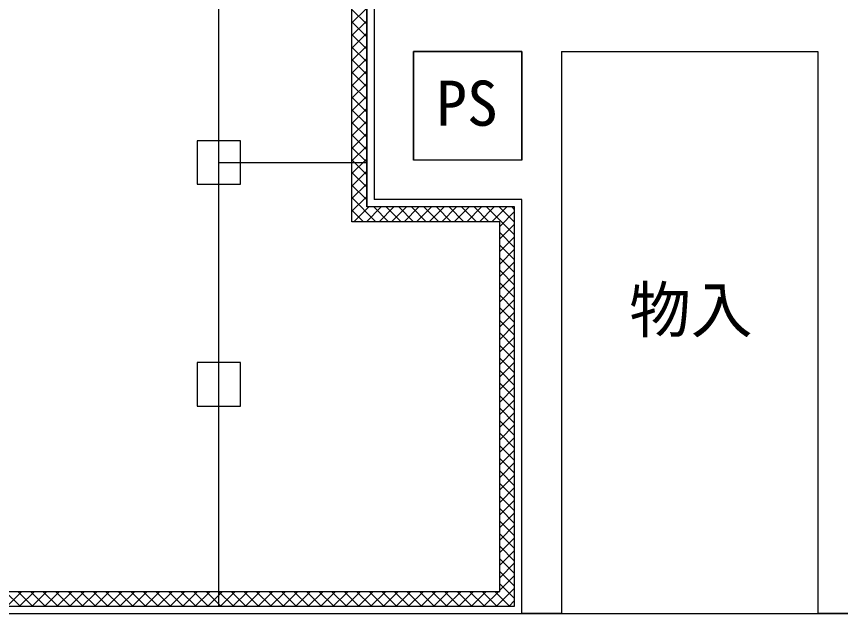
# Model space of a CAD drawing. Units: millimetres, scale not verified. Extents: x -6877 to 6873, y -4866 to 4752.
# Drawn here: x 862 to 2534, y -2730 to -1518 of the extents above; entities that cross this region are included whole.
import ezdxf
from ezdxf.enums import TextEntityAlignment as Align

# ---------------------------------------------------------------- set-up
doc = ezdxf.new("R2010")
doc.units = ezdxf.units.MM
doc.header["$LTSCALE"] = 50
for name, color, linetype in [('1-1_中線', 7, 'Continuous'), ('1-2_太線１', 2, 'Continuous'), ('1-3_太線２', 3, 'Continuous'), ('1-4_細線', 4, 'Continuous'), ('1-6_文字', 4, 'Continuous'), ('1-A_中線', 4, 'Continuous'), ('1-B_太線１', 2, 'Continuous')]:
    doc.layers.add(name, color=color, linetype=linetype)
doc.styles.add('ＭＳ ゴシック', font='')
doc.styles.get('ＭＳ ゴシック').set_extended_font_data('MS Gothic')

msp = doc.modelspace()

# ---------------------------------------------------------------- linework, layer by layer
at = {"layer": '1-1_中線'}
for p, q in [((1272.45, -2714.6), (1272.45, -714.6)), ((1572.45, -714.6), (1572.45, -1904.6)), ((1272.45, -1814.6), (1572.45, -1814.6)), ((-957.55, -2714.6), (1872.45, -2714.6))]:
    msp.add_line(p, q, dxfattribs=at)
msp.add_lwpolyline([(1872.45, -2714.6), (1872.45, -1904.6), (1572.45, -1904.6)], dxfattribs=at)
at = {"layer": '1-2_太線１'}
msp.add_lwpolyline([(1887.45, -1589.6), (1887.45, -1809.6), (1667.45, -1809.6), (1667.45, -1589.6)], close=True, dxfattribs=at)
at = {"layer": '1-3_太線２'}
msp.add_line((-5482.55, -2729.6), (5167.45, -2729.6), dxfattribs=at)
at = {"layer": '1-4_細線'}
for p, q in [((1587.45, -699.6), (1587.45, -1889.6)), ((1667.45, -1589.6), (1667.45, -1809.6)), ((1967.45, -1589.6), (2487.45, -1589.6)), ((2487.45, -1589.6), (2487.45, -2729.6)), ((1887.45, -1809.6), (1667.45, -1809.6)), ((1887.45, -1889.6), (1587.45, -1889.6)), ((1887.45, -2729.6), (1887.45, -1889.6)), ((2567.45, -2729.6), (2487.45, -2729.6))]:
    msp.add_line(p, q, dxfattribs=at)
for points in [[(1887.45, -1809.6), (1887.45, -1589.6), (1667.45, -1589.6)], [(1967.45, -1589.6), (1967.45, -2729.6), (1887.45, -2729.6)]]:
    msp.add_lwpolyline(points, dxfattribs=at)
at = {"layer": '1-A_中線'}
for p, q in [((1572.45, -1501.43), (1542.45, -1531.43)), ((1542.45, -1503.95), (1572.45, -1533.95)), ((1572.45, -1526.89), (1542.45, -1556.89)), ((1542.45, -1529.41), (1572.45, -1559.41)), ((1572.45, -1552.34), (1542.45, -1582.34)), ((1542.45, -1554.86), (1572.45, -1584.86)), ((1572.45, -1577.8), (1542.45, -1607.8)), ((1542.45, -1580.32), (1572.45, -1610.32)), ((1572.45, -1603.26), (1542.45, -1633.26)), ((1542.45, -1605.78), (1572.45, -1635.78)), ((1572.45, -1628.71), (1542.45, -1658.71)), ((1542.45, -1631.23), (1572.45, -1661.23)), ((1572.45, -1654.17), (1542.45, -1684.17)), ((1542.45, -1656.69), (1572.45, -1686.69)), ((1572.45, -1679.62), (1542.45, -1709.62)), ((1542.45, -1682.14), (1572.45, -1712.14)), ((1572.45, -1705.08), (1542.45, -1735.08)), ((1542.45, -1707.6), (1572.45, -1737.6)), ((1572.45, -1730.53), (1542.45, -1760.53)), ((1542.45, -1733.06), (1572.45, -1763.06)), ((1572.45, -1755.99), (1542.45, -1785.99)), ((1542.45, -1758.51), (1572.45, -1788.51)), ((1572.45, -1781.45), (1542.45, -1811.45)), ((1542.45, -1783.97), (1572.45, -1813.97)), ((1572.45, -1806.9), (1542.45, -1836.9)), ((1542.45, -1809.42), (1572.45, -1839.42)), ((1572.45, -1832.36), (1542.45, -1862.36)), ((1542.45, -1834.88), (1572.45, -1864.88)), ((1572.45, -1857.81), (1542.45, -1887.81)), ((1542.45, -1860.33), (1572.45, -1890.33)), ((1572.45, -1883.27), (1542.45, -1913.27)), ((1542.45, -1885.79), (1591.25, -1934.6)), ((1576.58, -1904.6), (1546.58, -1934.6)), ((1602.03, -1904.6), (1572.03, -1934.6)), ((1872.45, -1904.6), (1572.45, -1904.6)), ((1586.71, -1904.6), (1616.71, -1934.6)), ((1627.49, -1904.6), (1597.49, -1934.6)), ((1612.16, -1904.6), (1642.16, -1934.6)), ((1652.94, -1904.6), (1622.94, -1934.6)), ((1637.62, -1904.6), (1667.62, -1934.6)), ((1678.4, -1904.6), (1648.4, -1934.6)), ((1663.07, -1904.6), (1693.07, -1934.6)), ((1703.85, -1904.6), (1673.85, -1934.6)), ((1688.53, -1904.6), (1718.53, -1934.6)), ((1729.31, -1904.6), (1699.31, -1934.6)), ((1713.99, -1904.6), (1743.99, -1934.6)), ((1754.77, -1904.6), (1724.77, -1934.6)), ((1739.44, -1904.6), (1769.44, -1934.6)), ((1780.22, -1904.6), (1750.22, -1934.6)), ((1764.9, -1904.6), (1794.9, -1934.6)), ((1805.68, -1904.6), (1775.68, -1934.6)), ((1790.35, -1904.6), (1820.35, -1934.6)), ((1831.13, -1904.6), (1801.13, -1934.6)), ((1815.81, -1904.6), (1872.45, -1961.23)), ((1856.59, -1904.6), (1826.59, -1934.6)), ((1841.27, -1904.6), (1872.45, -1935.78)), ((1866.72, -1904.6), (1872.45, -1910.32)), ((1872.45, -2714.6), (1872.45, -1904.6)), ((1542.45, -1911.25), (1565.8, -1934.6)), ((1872.45, -1914.2), (1842.45, -1944.2)), ((1872.45, -1939.65), (1842.45, -1969.65)), ((1842.45, -1956.69), (1872.45, -1986.69)), ((1872.45, -1965.11), (1842.45, -1995.11)), ((1842.45, -1982.14), (1872.45, -2012.14)), ((1872.45, -1990.56), (1842.45, -2020.56)), ((1842.45, -2007.6), (1872.45, -2037.6)), ((1872.45, -2016.02), (1842.45, -2046.02)), ((1842.45, -2033.06), (1872.45, -2063.06)), ((1872.45, -2041.47), (1842.45, -2071.47)), ((1842.45, -2058.51), (1872.45, -2088.51)), ((1872.45, -2066.93), (1842.45, -2096.93)), ((1842.45, -2083.97), (1872.45, -2113.97)), ((1872.45, -2092.39), (1842.45, -2122.39)), ((1842.45, -2109.42), (1872.45, -2139.42)), ((1872.45, -2117.84), (1842.45, -2147.84)), ((1842.45, -2134.88), (1872.45, -2164.88)), ((1872.45, -2143.3), (1842.45, -2173.3)), ((1842.45, -2160.33), (1872.45, -2190.33)), ((1872.45, -2168.75), (1842.45, -2198.75)), ((1842.45, -2185.79), (1872.45, -2215.79)), ((1872.45, -2194.21), (1842.45, -2224.21)), ((1842.45, -2211.25), (1872.45, -2241.25)), ((1872.45, -2219.67), (1842.45, -2249.67)), ((1842.45, -2236.7), (1872.45, -2266.7)), ((1872.45, -2245.12), (1842.45, -2275.12)), ((1842.45, -2262.16), (1872.45, -2292.16)), ((1872.45, -2270.58), (1842.45, -2300.58)), ((1842.45, -2287.61), (1872.45, -2317.61)), ((1872.45, -2296.03), (1842.45, -2326.03)), ((1842.45, -2313.07), (1872.45, -2343.07)), ((1872.45, -2321.49), (1842.45, -2351.49)), ((1842.45, -2338.53), (1872.45, -2368.53)), ((1872.45, -2346.94), (1842.45, -2376.94)), ((1842.45, -2363.98), (1872.45, -2393.98)), ((1872.45, -2372.4), (1842.45, -2402.4)), ((1842.45, -2389.44), (1872.45, -2419.44)), ((1872.45, -2397.86), (1842.45, -2427.86)), ((1842.45, -2414.89), (1872.45, -2444.89)), ((1872.45, -2423.31), (1842.45, -2453.31)), ((1842.45, -2440.35), (1872.45, -2470.35)), ((1872.45, -2448.77), (1842.45, -2478.77)), ((1842.45, -2465.8), (1872.45, -2495.8)), ((1872.45, -2474.22), (1842.45, -2504.22)), ((1842.45, -2491.26), (1872.45, -2521.26)), ((1872.45, -2499.68), (1842.45, -2529.68)), ((1842.45, -2516.72), (1872.45, -2546.72)), ((1872.45, -2525.14), (1842.45, -2555.14)), ((1842.45, -2542.17), (1872.45, -2572.17)), ((1872.45, -2550.59), (1842.45, -2580.59)), ((1842.45, -2567.63), (1872.45, -2597.63)), ((1872.45, -2576.05), (1842.45, -2606.05)), ((1842.45, -2593.08), (1872.45, -2623.08)), ((1872.45, -2601.5), (1842.45, -2631.5)), ((1842.45, -2618.54), (1872.45, -2648.54)), ((1872.45, -2626.96), (1842.45, -2656.96)), ((1842.45, -2644), (1872.45, -2674)), ((1872.45, -2652.42), (1842.45, -2682.42)), ((1842.45, -2669.45), (1872.45, -2699.45)), ((839.36, -2684.6), (869.36, -2714.6)), ((872.94, -2684.6), (842.94, -2714.6)), ((864.81, -2684.6), (894.81, -2714.6)), ((898.4, -2684.6), (868.4, -2714.6)), ((890.27, -2684.6), (920.27, -2714.6)), ((923.85, -2684.6), (893.85, -2714.6)), ((915.72, -2684.6), (945.72, -2714.6)), ((949.31, -2684.6), (919.31, -2714.6)), ((941.18, -2684.6), (971.18, -2714.6)), ((974.77, -2684.6), (944.77, -2714.6)), ((966.64, -2684.6), (996.64, -2714.6)), ((1000.22, -2684.6), (970.22, -2714.6)), ((992.09, -2684.6), (1022.09, -2714.6)), ((1025.68, -2684.6), (995.68, -2714.6)), ((1017.55, -2684.6), (1047.55, -2714.6)), ((1051.13, -2684.6), (1021.13, -2714.6)), ((1043, -2684.6), (1073, -2714.6)), ((1076.59, -2684.6), (1046.59, -2714.6)), ((1068.46, -2684.6), (1098.46, -2714.6)), ((1102.05, -2684.6), (1072.05, -2714.6)), ((1093.92, -2684.6), (1123.92, -2714.6)), ((1127.5, -2684.6), (1097.5, -2714.6)), ((1119.37, -2684.6), (1149.37, -2714.6)), ((1152.96, -2684.6), (1122.96, -2714.6)), ((1144.83, -2684.6), (1174.83, -2714.6)), ((1178.41, -2684.6), (1148.41, -2714.6)), ((1170.28, -2684.6), (1200.28, -2714.6)), ((1203.87, -2684.6), (1173.87, -2714.6)), ((1195.74, -2684.6), (1225.74, -2714.6)), ((1229.32, -2684.6), (1199.32, -2714.6)), ((1221.19, -2684.6), (1251.19, -2714.6)), ((1254.78, -2684.6), (1224.78, -2714.6)), ((1246.65, -2684.6), (1276.65, -2714.6)), ((1280.24, -2684.6), (1250.24, -2714.6)), ((1272.11, -2684.6), (1302.11, -2714.6)), ((1305.69, -2684.6), (1275.69, -2714.6)), ((1297.56, -2684.6), (1327.56, -2714.6)), ((1331.15, -2684.6), (1301.15, -2714.6)), ((1323.02, -2684.6), (1353.02, -2714.6)), ((1356.6, -2684.6), (1326.6, -2714.6)), ((1348.47, -2684.6), (1378.47, -2714.6)), ((1382.06, -2684.6), (1352.06, -2714.6)), ((1373.93, -2684.6), (1403.93, -2714.6)), ((1407.52, -2684.6), (1377.52, -2714.6)), ((1399.39, -2684.6), (1429.39, -2714.6)), ((1432.97, -2684.6), (1402.97, -2714.6)), ((1424.84, -2684.6), (1454.84, -2714.6)), ((1458.43, -2684.6), (1428.43, -2714.6)), ((1450.3, -2684.6), (1480.3, -2714.6)), ((1483.88, -2684.6), (1453.88, -2714.6)), ((1475.75, -2684.6), (1505.75, -2714.6)), ((1509.34, -2684.6), (1479.34, -2714.6)), ((1501.21, -2684.6), (1531.21, -2714.6)), ((1534.8, -2684.6), (1504.8, -2714.6)), ((1526.66, -2684.6), (1556.66, -2714.6)), ((1560.25, -2684.6), (1530.25, -2714.6)), ((1552.12, -2684.6), (1582.12, -2714.6)), ((1585.71, -2684.6), (1555.71, -2714.6)), ((1577.58, -2684.6), (1607.58, -2714.6)), ((1611.16, -2684.6), (1581.16, -2714.6)), ((1603.03, -2684.6), (1633.03, -2714.6)), ((1636.62, -2684.6), (1606.62, -2714.6)), ((1628.49, -2684.6), (1658.49, -2714.6)), ((1662.07, -2684.6), (1632.07, -2714.6)), ((1653.94, -2684.6), (1683.94, -2714.6)), ((1687.53, -2684.6), (1657.53, -2714.6)), ((1679.4, -2684.6), (1709.4, -2714.6)), ((1712.99, -2684.6), (1682.99, -2714.6)), ((1704.86, -2684.6), (1734.86, -2714.6)), ((1738.44, -2684.6), (1708.44, -2714.6)), ((1730.31, -2684.6), (1760.31, -2714.6)), ((1763.9, -2684.6), (1733.9, -2714.6)), ((1755.77, -2684.6), (1785.77, -2714.6)), ((1789.35, -2684.6), (1759.35, -2714.6)), ((1781.22, -2684.6), (1811.22, -2714.6)), ((1814.81, -2684.6), (1784.81, -2714.6)), ((1806.68, -2684.6), (1836.68, -2714.6)), ((1840.27, -2684.6), (1810.27, -2714.6)), ((1832.13, -2684.6), (1862.13, -2714.6)), ((1872.45, -2677.87), (1835.72, -2714.6)), ((1872.45, -2703.33), (1861.18, -2714.6))]:
    msp.add_line(p, q, dxfattribs=at)
for points in [[(1572.45, -1904.6), (1572.45, -714.6), (842.45, -714.6), (842.45, -254.6), (-957.55, -254.6), (-957.55, -2714.6), (1872.45, -2714.6)], [(-927.55, -284.6), (-927.55, -2684.6), (1842.45, -2684.6), (1842.45, -1934.6), (1542.45, -1934.6), (1542.45, -744.6), (812.45, -744.6)]]:
    msp.add_lwpolyline(points, dxfattribs=at)
at = {"layer": '1-B_太線１'}
for points in [[(1228.45, -1770.6), (1228.45, -1858.6), (1316.45, -1858.6), (1316.45, -1770.6)], [(1228.45, -2220.6), (1228.45, -2308.6), (1316.45, -2308.6), (1316.45, -2220.6)]]:
    msp.add_lwpolyline(points, close=True, dxfattribs=at)

# ---------------------------------------------------------------- texts
at = {"layer": '1-6_文字', "style": 'ＭＳ ゴシック'}
for s, p in [('PS', (1713.65, -1767.48)), ('物入', (2104.98, -2186.88))]:
    msp.add_text(s, height=91.64, dxfattribs=at).set_placement(p, align=Align.BOTTOM_LEFT)

doc.saveas('drawing.dxf')
